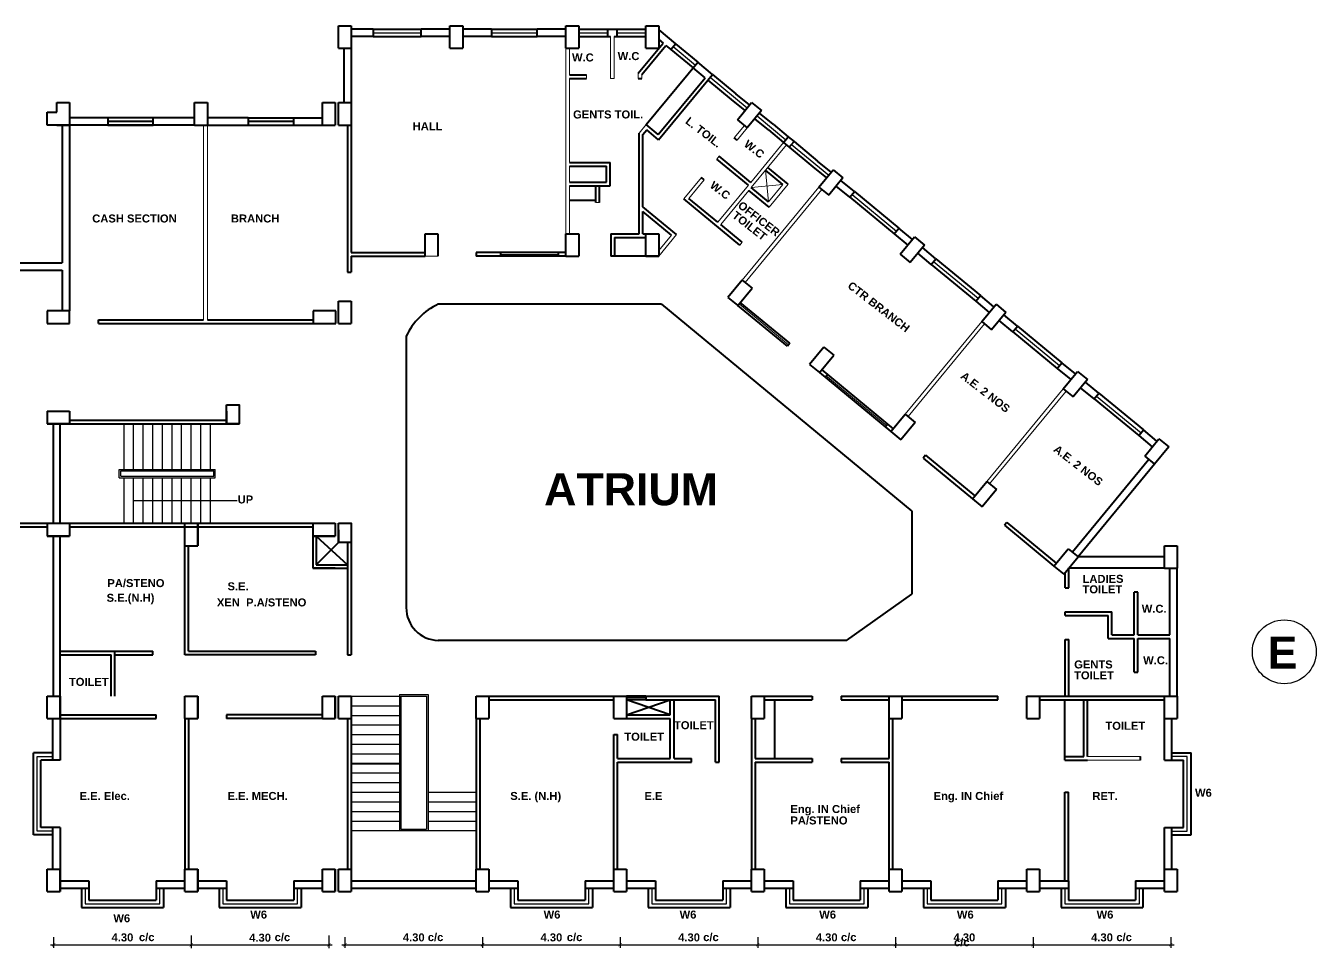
# Model space of a CAD drawing. Header units: inches. Extents: x 1352 to 5457, y 84 to 1168.
# Drawn here: x 2485.85 to 2526.16, y 273.55 to 302.36 of the extents above; entities that cross this region are included whole.
import ezdxf

# ---------------------------------------------------------------- set-up
doc = ezdxf.new("R2010")
doc.units = ezdxf.units.IN
doc.header["$MEASUREMENT"] = 0
doc.header["$PDMODE"] = 35
doc.header["$PDSIZE"] = -0.5
doc.linetypes.add('DASHED2', pattern=[0.375, 0.25, -0.125])
for name, color, linetype, lineweight in [('col', 250, 'Continuous', 40), ('hatch', 250, 'DASHED2', 9), ('text', 250, 'Continuous', 30), ('wall', 7, 'Continuous', 40), ('win', 250, 'Continuous', 30)]:
    doc.layers.add(name, color=color, linetype=linetype, lineweight=lineweight)
doc.styles.get("Standard").update_dxf_attribs({"font": 'arialbd.ttf', "height": 1.5})
doc.dimstyles.get("Standard").update_dxf_attribs({"dimtxt": 0.25, "dimasz": 0.1, "dimexe": 0.1, "dimexo": 0.1, "dimgap": 0.1, "dimtad": 1, "dimzin": 0, "dimdsep": 46, "dimtxsty": 'Standard', "dimblk": 'ARCHTICK', "dimcen": 0.1, "dimdle": 0.1, "dimclrd": 256, "dimadec": 0, "dimazin": 0, "dimtfac": 1, "dimtofl": 0, "dimtmove": 2, "dimatfit": 3, "dimfxl": 1, "dimtolj": 1, "dimtzin": 0, "dimlwd": -1, "dimarcsym": 0})

# ---------------------------------------------------------------- blocks, each defined once
blk = doc.blocks.new('_ArchTick')
at = {"color": 0, "linetype": 'ByBlock', "const_width": 0.15}
blk.add_lwpolyline([(-0.5, -0.5), (0.5, 0.5)], dxfattribs=at)
blk = doc.blocks.new('*D597')
at = {"layer": 'Defpoints', "color": 0, "linetype": 'Continuous', "transparency": 16777216}
for p in [(2486.721, 273.995), (2491.021, 273.995), (2491.021, 273.654)]:
    blk.add_point(p, dxfattribs=at)
at = {"layer": 'text', "color": 0, "linetype": 'Continuous', "lineweight": -2, "transparency": 16777216}
for p, q in [((2486.721, 273.895), (2486.721, 273.554)), ((2491.021, 273.895), (2491.021, 273.554))]:
    blk.add_line(p, q, dxfattribs=at)
at = {"layer": 'text', "linetype": 'Continuous', "transparency": 16777216}
blk.add_line((2486.621, 273.654), (2491.121, 273.654), dxfattribs=at)
at = {"layer": 'text', "linetype": 'Continuous', "transparency": 16777216, "xscale": 0.1, "yscale": 0.1, "zscale": 0.1, "rotation": 180}
blk.add_blockref('_ArchTick', (2486.721, 273.654), dxfattribs=at)
at = {"layer": 'text', "linetype": 'Continuous', "transparency": 16777216, "xscale": 0.1, "yscale": 0.1, "zscale": 0.1}
blk.add_blockref('_ArchTick', (2491.021, 273.654), dxfattribs=at)
at = {"layer": 'text', "color": 0, "linetype": 'Continuous', "transparency": 16777216, "insert": (2488.871, 273.882), "char_height": 0.25, "attachment_point": 5}
blk.add_mtext('\\A1;4.30', dxfattribs=at)
blk = doc.blocks.new('*D598')
at = {"layer": 'Defpoints', "color": 0, "linetype": 'Continuous', "transparency": 16777216}
for p in [(2495.821, 273.995), (2500.121, 273.995), (2500.121, 273.654)]:
    blk.add_point(p, dxfattribs=at)
at = {"layer": 'text', "color": 0, "linetype": 'Continuous', "lineweight": -2, "transparency": 16777216}
for p, q in [((2495.821, 273.895), (2495.821, 273.554)), ((2500.121, 273.895), (2500.121, 273.554))]:
    blk.add_line(p, q, dxfattribs=at)
at = {"layer": 'text', "linetype": 'Continuous', "transparency": 16777216}
blk.add_line((2495.721, 273.654), (2500.221, 273.654), dxfattribs=at)
at = {"layer": 'text', "linetype": 'Continuous', "transparency": 16777216, "xscale": 0.1, "yscale": 0.1, "zscale": 0.1, "rotation": 180}
blk.add_blockref('_ArchTick', (2495.821, 273.654), dxfattribs=at)
at = {"layer": 'text', "linetype": 'Continuous', "transparency": 16777216, "xscale": 0.1, "yscale": 0.1, "zscale": 0.1}
blk.add_blockref('_ArchTick', (2500.121, 273.654), dxfattribs=at)
at = {"layer": 'text', "color": 0, "linetype": 'Continuous', "transparency": 16777216, "insert": (2497.971, 273.882), "char_height": 0.25, "attachment_point": 5}
blk.add_mtext('\\A1;4.30', dxfattribs=at)
blk = doc.blocks.new('*D599')
at = {"layer": 'Defpoints', "color": 0, "linetype": 'Continuous', "transparency": 16777216}
for p in [(2500.121, 273.995), (2504.421, 273.995), (2504.421, 273.654)]:
    blk.add_point(p, dxfattribs=at)
at = {"layer": 'text', "color": 0, "linetype": 'Continuous', "lineweight": -2, "transparency": 16777216}
for p, q in [((2500.121, 273.895), (2500.121, 273.554)), ((2504.421, 273.895), (2504.421, 273.554))]:
    blk.add_line(p, q, dxfattribs=at)
at = {"layer": 'text', "linetype": 'Continuous', "transparency": 16777216}
blk.add_line((2500.021, 273.654), (2504.521, 273.654), dxfattribs=at)
at = {"layer": 'text', "linetype": 'Continuous', "transparency": 16777216, "xscale": 0.1, "yscale": 0.1, "zscale": 0.1, "rotation": 180}
blk.add_blockref('_ArchTick', (2500.121, 273.654), dxfattribs=at)
at = {"layer": 'text', "linetype": 'Continuous', "transparency": 16777216, "xscale": 0.1, "yscale": 0.1, "zscale": 0.1}
blk.add_blockref('_ArchTick', (2504.421, 273.654), dxfattribs=at)
at = {"layer": 'text', "color": 0, "linetype": 'Continuous', "transparency": 16777216, "insert": (2502.271, 273.882), "char_height": 0.25, "attachment_point": 5}
blk.add_mtext('\\A1;4.30', dxfattribs=at)
blk = doc.blocks.new('*D600')
at = {"layer": 'Defpoints', "color": 0, "linetype": 'Continuous', "transparency": 16777216}
for p in [(2504.421, 273.995), (2508.721, 273.995), (2508.721, 273.654)]:
    blk.add_point(p, dxfattribs=at)
at = {"layer": 'text', "color": 0, "linetype": 'Continuous', "lineweight": -2, "transparency": 16777216}
for p, q in [((2504.421, 273.895), (2504.421, 273.554)), ((2508.721, 273.895), (2508.721, 273.554))]:
    blk.add_line(p, q, dxfattribs=at)
at = {"layer": 'text', "linetype": 'Continuous', "transparency": 16777216}
blk.add_line((2504.321, 273.654), (2508.821, 273.654), dxfattribs=at)
at = {"layer": 'text', "linetype": 'Continuous', "transparency": 16777216, "xscale": 0.1, "yscale": 0.1, "zscale": 0.1, "rotation": 180}
blk.add_blockref('_ArchTick', (2504.421, 273.654), dxfattribs=at)
at = {"layer": 'text', "linetype": 'Continuous', "transparency": 16777216, "xscale": 0.1, "yscale": 0.1, "zscale": 0.1}
blk.add_blockref('_ArchTick', (2508.721, 273.654), dxfattribs=at)
at = {"layer": 'text', "color": 0, "linetype": 'Continuous', "transparency": 16777216, "insert": (2506.571, 273.882), "char_height": 0.25, "attachment_point": 5}
blk.add_mtext('\\A1;4.30', dxfattribs=at)
blk = doc.blocks.new('*D601')
at = {"layer": 'Defpoints', "color": 0, "linetype": 'Continuous', "transparency": 16777216}
for p in [(2508.721, 273.995), (2513.021, 273.995), (2513.021, 273.654)]:
    blk.add_point(p, dxfattribs=at)
at = {"layer": 'text', "color": 0, "linetype": 'Continuous', "lineweight": -2, "transparency": 16777216}
for p, q in [((2508.721, 273.895), (2508.721, 273.554)), ((2513.021, 273.895), (2513.021, 273.554))]:
    blk.add_line(p, q, dxfattribs=at)
at = {"layer": 'text', "linetype": 'Continuous', "transparency": 16777216}
blk.add_line((2508.621, 273.654), (2513.121, 273.654), dxfattribs=at)
at = {"layer": 'text', "linetype": 'Continuous', "transparency": 16777216, "xscale": 0.1, "yscale": 0.1, "zscale": 0.1, "rotation": 180}
blk.add_blockref('_ArchTick', (2508.721, 273.654), dxfattribs=at)
at = {"layer": 'text', "linetype": 'Continuous', "transparency": 16777216, "xscale": 0.1, "yscale": 0.1, "zscale": 0.1}
blk.add_blockref('_ArchTick', (2513.021, 273.654), dxfattribs=at)
at = {"layer": 'text', "color": 0, "linetype": 'Continuous', "transparency": 16777216, "insert": (2510.871, 273.882), "char_height": 0.25, "attachment_point": 5}
blk.add_mtext('\\A1;4.30', dxfattribs=at)
blk = doc.blocks.new('*D602')
at = {"layer": 'Defpoints', "color": 0, "linetype": 'Continuous', "transparency": 16777216}
for p in [(2513.021, 273.995), (2517.321, 273.995), (2517.321, 273.654)]:
    blk.add_point(p, dxfattribs=at)
at = {"layer": 'text', "color": 0, "linetype": 'Continuous', "lineweight": -2, "transparency": 16777216}
for p, q in [((2513.021, 273.895), (2513.021, 273.554)), ((2517.321, 273.895), (2517.321, 273.554))]:
    blk.add_line(p, q, dxfattribs=at)
at = {"layer": 'text', "linetype": 'Continuous', "transparency": 16777216}
blk.add_line((2512.921, 273.654), (2517.421, 273.654), dxfattribs=at)
at = {"layer": 'text', "linetype": 'Continuous', "transparency": 16777216, "xscale": 0.1, "yscale": 0.1, "zscale": 0.1, "rotation": 180}
blk.add_blockref('_ArchTick', (2513.021, 273.654), dxfattribs=at)
at = {"layer": 'text', "linetype": 'Continuous', "transparency": 16777216, "xscale": 0.1, "yscale": 0.1, "zscale": 0.1}
blk.add_blockref('_ArchTick', (2517.321, 273.654), dxfattribs=at)
at = {"layer": 'text', "color": 0, "linetype": 'Continuous', "transparency": 16777216, "insert": (2515.171, 273.882), "char_height": 0.25, "attachment_point": 5}
blk.add_mtext('\\A1;4.30', dxfattribs=at)
blk = doc.blocks.new('*D603')
at = {"layer": 'Defpoints', "color": 0, "linetype": 'Continuous', "transparency": 16777216}
for p in [(2517.321, 273.995), (2521.621, 273.995), (2521.621, 273.654)]:
    blk.add_point(p, dxfattribs=at)
at = {"layer": 'text', "color": 0, "linetype": 'Continuous', "lineweight": -2, "transparency": 16777216}
for p, q in [((2517.321, 273.895), (2517.321, 273.554)), ((2521.621, 273.895), (2521.621, 273.554))]:
    blk.add_line(p, q, dxfattribs=at)
at = {"layer": 'text', "linetype": 'Continuous', "transparency": 16777216}
blk.add_line((2517.221, 273.654), (2521.721, 273.654), dxfattribs=at)
at = {"layer": 'text', "linetype": 'Continuous', "transparency": 16777216, "xscale": 0.1, "yscale": 0.1, "zscale": 0.1, "rotation": 180}
blk.add_blockref('_ArchTick', (2517.321, 273.654), dxfattribs=at)
at = {"layer": 'text', "linetype": 'Continuous', "transparency": 16777216, "xscale": 0.1, "yscale": 0.1, "zscale": 0.1}
blk.add_blockref('_ArchTick', (2521.621, 273.654), dxfattribs=at)
at = {"layer": 'text', "color": 0, "linetype": 'Continuous', "transparency": 16777216, "insert": (2519.471, 273.882), "char_height": 0.25, "attachment_point": 5}
blk.add_mtext('\\A1;4.30', dxfattribs=at)
blk = doc.blocks.new('*D604')
at = {"layer": 'Defpoints', "color": 0, "linetype": 'Continuous', "transparency": 16777216}
for p in [(2491.021, 274.042), (2495.321, 274.042), (2495.321, 273.647)]:
    blk.add_point(p, dxfattribs=at)
at = {"layer": 'text', "color": 0, "linetype": 'Continuous', "lineweight": -2, "transparency": 16777216}
for p, q in [((2491.021, 273.942), (2491.021, 273.547)), ((2495.321, 273.942), (2495.321, 273.547))]:
    blk.add_line(p, q, dxfattribs=at)
at = {"layer": 'text', "linetype": 'Continuous', "transparency": 16777216}
blk.add_line((2490.921, 273.647), (2495.421, 273.647), dxfattribs=at)
at = {"layer": 'text', "linetype": 'Continuous', "transparency": 16777216, "xscale": 0.1, "yscale": 0.1, "zscale": 0.1, "rotation": 180}
blk.add_blockref('_ArchTick', (2491.021, 273.647), dxfattribs=at)
at = {"layer": 'text', "linetype": 'Continuous', "transparency": 16777216, "xscale": 0.1, "yscale": 0.1, "zscale": 0.1}
blk.add_blockref('_ArchTick', (2495.321, 273.647), dxfattribs=at)
at = {"layer": 'text', "color": 0, "linetype": 'Continuous', "transparency": 16777216, "insert": (2493.171, 273.874), "char_height": 0.25, "attachment_point": 5}
blk.add_mtext('\\A1;4.30', dxfattribs=at)

msp = doc.modelspace()

# ---------------------------------------------------------------- linework, layer by layer
at = {"layer": 'col'}
for p, q in [((2495.621, 302.361), (2496.021, 302.361)), ((2495.621, 301.661), (2495.621, 302.361)), ((2496.021, 302.361), (2496.021, 301.661)), ((2499.099, 302.361), (2499.499, 302.361)), ((2499.099, 301.661), (2499.099, 302.361)), ((2499.499, 302.361), (2499.499, 301.661)), ((2502.723, 302.36), (2503.123, 302.36)), ((2502.723, 301.66), (2502.723, 302.36)), ((2503.123, 302.36), (2503.123, 301.66)), ((2505.223, 302.361), (2505.623, 302.361)), ((2505.223, 301.661), (2505.223, 302.361)), ((2505.623, 302.361), (2505.623, 301.661)), ((2495.621, 301.661), (2496.021, 301.661)), ((2495.621, 301.661), (2496.021, 301.661)), ((2499.099, 301.661), (2499.499, 301.661)), ((2499.099, 301.661), (2499.499, 301.661)), ((2502.723, 301.66), (2503.123, 301.66)), ((2504.979, 300.882), (2505.757, 301.823)), ((2505.094, 300.84), (2505.845, 301.75)), ((2505.223, 301.661), (2505.623, 301.661)), ((2506.001, 301.621), (2506.148, 301.799)), ((2505.231, 299.274), (2506.842, 301.226)), ((2505.605, 298.966), (2507.07, 300.739)), ((2507.158, 300.666), (2507.305, 300.844)), ((2505.621, 298.804), (2507.158, 300.666)), ((2486.821, 299.961), (2487.221, 299.961)), ((2486.821, 299.661), (2486.821, 299.961)), ((2487.221, 299.961), (2487.221, 299.261)), ((2491.123, 299.961), (2491.523, 299.961)), ((2491.123, 299.261), (2491.123, 299.961)), ((2491.523, 299.961), (2491.523, 299.261)), ((2495.121, 299.961), (2495.521, 299.961)), ((2495.121, 299.261), (2495.121, 299.961)), ((2495.521, 299.961), (2495.521, 299.261)), ((2495.621, 299.961), (2496.021, 299.961)), ((2495.621, 299.261), (2495.621, 299.961)), ((2496.021, 299.961), (2496.021, 295.276)), ((2508.08, 299.426), (2508.525, 299.966)), ((2508.525, 299.966), (2508.834, 299.711)), ((2486.521, 299.261), (2486.521, 299.661)), ((2486.521, 299.661), (2486.821, 299.661)), ((2508.834, 299.711), (2508.388, 299.171)), ((2487.221, 299.261), (2486.521, 299.261)), ((2486.821, 299.261), (2487.221, 299.261)), ((2486.821, 299.261), (2487.221, 299.261)), ((2491.123, 299.261), (2491.523, 299.261)), ((2491.123, 299.261), (2495.121, 299.261)), ((2495.121, 299.261), (2495.521, 299.261)), ((2495.121, 299.261), (2495.521, 299.261)), ((2495.621, 299.261), (2496.021, 299.261)), ((2495.621, 299.261), (2496.021, 299.261)), ((2495.906, 299.261), (2495.906, 294.661)), ((2505.123, 298.963), (2505.247, 299.113)), ((2508.08, 299.426), (2508.388, 299.171)), ((2505.008, 295.861), (2505.008, 299.004)), ((2505.123, 296.71), (2505.123, 298.963)), ((2502.838, 298.091), (2504.108, 298.091)), ((2502.838, 297.976), (2503.993, 297.976)), ((2503.993, 297.476), (2503.993, 297.976)), ((2504.108, 297.361), (2504.108, 298.091)), ((2510.624, 297.325), (2511.07, 297.865)), ((2511.379, 297.611), (2510.933, 297.071)), ((2511.07, 297.865), (2511.379, 297.611)), ((2502.838, 297.476), (2503.993, 297.476)), ((2502.838, 297.361), (2504.108, 297.361)), ((2503.654, 296.841), (2503.654, 297.361)), ((2503.769, 296.841), (2503.769, 297.361)), ((2510.624, 297.325), (2510.933, 297.071)), ((2502.838, 296.911), (2503.654, 296.911)), ((2505.123, 295.861), (2505.123, 296.561)), ((2498.323, 295.861), (2498.723, 295.861)), ((2498.323, 295.161), (2498.323, 295.861)), ((2498.723, 295.861), (2498.723, 295.161)), ((2502.723, 295.861), (2503.123, 295.861)), ((2502.723, 295.161), (2502.723, 295.861)), ((2503.123, 295.861), (2503.123, 295.161)), ((2504.123, 295.861), (2505.008, 295.861)), ((2504.123, 295.861), (2504.123, 295.161)), ((2504.238, 295.746), (2505.223, 295.746)), ((2504.238, 295.746), (2504.238, 295.161)), ((2505.123, 295.861), (2505.623, 295.861)), ((2505.223, 295.161), (2505.223, 295.861)), ((2505.623, 295.861), (2505.623, 295.161)), ((2513.169, 295.225), (2513.615, 295.764)), ((2513.924, 295.51), (2513.478, 294.97)), ((2513.615, 295.764), (2513.924, 295.51)), ((2496.021, 295.276), (2498.323, 295.276)), ((2496.021, 295.161), (2498.323, 295.161)), ((2496.021, 295.161), (2496.021, 294.661)), ((2499.923, 295.276), (2499.923, 295.161)), ((2500.683, 295.276), (2500.683, 295.161)), ((2502.493, 295.161), (2502.493, 295.276)), ((2502.723, 295.161), (2503.123, 295.161)), ((2505.223, 295.161), (2505.623, 295.161)), ((2513.169, 295.225), (2513.478, 294.97)), ((2495.906, 294.661), (2496.021, 294.661)), ((2508.231, 294.419), (2507.787, 293.878)), ((2508.231, 294.419), (2508.54, 294.165)), ((2507.787, 293.878), (2508.096, 293.624)), ((2508.096, 293.624), (2508.54, 294.165)), ((2487.221, 293.461), (2486.521, 293.461)), ((2486.521, 293.461), (2486.521, 293.061)), ((2487.221, 293.061), (2487.221, 293.461)), ((2495.533, 293.461), (2494.833, 293.461)), ((2494.833, 293.461), (2494.833, 293.061)), ((2495.533, 293.061), (2495.533, 293.461)), ((2495.621, 293.761), (2496.021, 293.761)), ((2495.621, 293.061), (2495.621, 293.761)), ((2496.021, 293.761), (2496.021, 293.061)), ((2515.714, 293.124), (2516.16, 293.664)), ((2516.16, 293.664), (2516.469, 293.409)), ((2486.521, 293.061), (2487.221, 293.061)), ((2488.121, 293.061), (2488.121, 293.176)), ((2488.121, 293.176), (2491.408, 293.176)), ((2488.121, 293.061), (2495.533, 293.061)), ((2491.523, 293.176), (2494.833, 293.176)), ((2495.621, 293.061), (2496.021, 293.061)), ((2495.621, 293.061), (2496.021, 293.061)), ((2495.621, 293.061), (2496.021, 293.061)), ((2515.714, 293.124), (2516.023, 292.869)), ((2516.469, 293.409), (2516.023, 292.869)), ((2509.714, 292.444), (2509.641, 292.355)), ((2510.781, 292.324), (2510.336, 291.783)), ((2510.781, 292.324), (2511.09, 292.07)), ((2510.645, 291.529), (2511.09, 292.07)), ((2510.336, 291.783), (2510.645, 291.529)), ((2510.823, 291.383), (2510.896, 291.472)), ((2518.259, 291.023), (2518.705, 291.563)), ((2518.705, 291.563), (2519.013, 291.308)), ((2519.013, 291.308), (2518.568, 290.768)), ((2518.259, 291.023), (2518.568, 290.768)), ((2486.521, 290.325), (2486.521, 289.925)), ((2486.521, 290.325), (2487.221, 290.325)), ((2487.221, 290.325), (2487.221, 289.925)), ((2492.121, 290.325), (2492.121, 289.925)), ((2512.877, 289.687), (2513.323, 290.227)), ((2513.323, 290.227), (2513.631, 289.972)), ((2486.521, 289.925), (2487.221, 289.925)), ((2487.221, 289.925), (2486.521, 289.925)), ((2512.7, 289.833), (2512.773, 289.922)), ((2513.631, 289.972), (2513.186, 289.432)), ((2512.877, 289.687), (2513.186, 289.432)), ((2512.877, 289.687), (2513.186, 289.432)), ((2520.804, 288.922), (2521.25, 289.462)), ((2521.25, 289.462), (2521.558, 289.208)), ((2521.558, 289.208), (2521.113, 288.668)), ((2513.953, 288.948), (2513.88, 288.859)), ((2520.804, 288.922), (2521.113, 288.668)), ((2515.422, 287.586), (2515.868, 288.126)), ((2516.176, 287.871), (2515.731, 287.331)), ((2515.868, 288.126), (2516.176, 287.871)), ((2515.422, 287.586), (2515.731, 287.331)), ((2515.422, 287.586), (2515.731, 287.331)), ((2486.521, 286.82), (2486.521, 286.42)), ((2486.521, 286.82), (2487.221, 286.82)), ((2487.221, 286.82), (2487.221, 286.42)), ((2490.821, 286.82), (2491.221, 286.82)), ((2490.821, 286.12), (2490.821, 286.82)), ((2491.221, 286.12), (2491.221, 286.82)), ((2491.221, 286.82), (2491.221, 286.12)), ((2494.821, 286.82), (2494.821, 286.42)), ((2494.821, 286.82), (2495.521, 286.82)), ((2495.521, 286.82), (2495.521, 286.42)), ((2495.621, 286.62), (2495.621, 286.22)), ((2516.498, 286.847), (2516.425, 286.758)), ((2486.521, 286.42), (2487.221, 286.42)), ((2487.221, 286.42), (2486.521, 286.42)), ((2494.821, 286.42), (2495.521, 286.42)), ((2495.521, 286.42), (2494.821, 286.42)), ((2490.821, 286.12), (2491.221, 286.12)), ((2517.967, 285.485), (2518.413, 286.025)), ((2518.413, 286.025), (2518.721, 285.77)), ((2521.421, 286.12), (2521.821, 286.12)), ((2521.421, 285.42), (2521.421, 286.12)), ((2521.821, 286.12), (2521.821, 285.42)), ((2495.521, 285.42), (2494.821, 285.42)), ((2517.967, 285.485), (2518.276, 285.231)), ((2517.967, 285.485), (2518.276, 285.231)), ((2518.276, 285.231), (2518.721, 285.77)), ((2521.421, 285.42), (2521.821, 285.42)), ((2486.521, 281.42), (2486.921, 281.42)), ((2486.521, 280.72), (2486.521, 281.42)), ((2486.921, 280.72), (2486.921, 281.42)), ((2486.921, 281.42), (2486.921, 280.72)), ((2490.821, 281.42), (2491.221, 281.42)), ((2490.821, 280.72), (2490.821, 281.42)), ((2491.221, 280.72), (2491.221, 281.42)), ((2491.221, 281.42), (2491.221, 280.72)), ((2495.121, 281.42), (2495.521, 281.42)), ((2495.121, 280.72), (2495.121, 281.42)), ((2495.521, 280.72), (2495.521, 281.42)), ((2495.521, 281.42), (2495.521, 280.72)), ((2495.621, 281.42), (2496.021, 281.42)), ((2495.621, 280.72), (2495.621, 281.42)), ((2496.021, 281.42), (2496.021, 280.72)), ((2499.921, 281.42), (2500.321, 281.42)), ((2499.921, 280.72), (2499.921, 281.42)), ((2500.321, 281.42), (2500.321, 280.72)), ((2504.221, 281.42), (2504.621, 281.42)), ((2504.221, 280.72), (2504.221, 281.42)), ((2504.621, 281.42), (2504.621, 280.72)), ((2508.521, 281.42), (2508.921, 281.42)), ((2508.521, 280.72), (2508.521, 281.42)), ((2508.921, 281.42), (2508.921, 280.72)), ((2512.821, 281.42), (2513.221, 281.42)), ((2512.821, 280.72), (2512.821, 281.42)), ((2513.221, 281.42), (2513.221, 280.72)), ((2516.221, 281.305), (2516.221, 281.42)), ((2517.121, 281.42), (2517.521, 281.42)), ((2517.121, 280.72), (2517.121, 281.42)), ((2517.521, 281.42), (2517.521, 280.72)), ((2521.421, 281.42), (2521.821, 281.42)), ((2521.421, 280.72), (2521.421, 281.42)), ((2521.821, 281.42), (2521.821, 280.72)), ((2486.521, 280.72), (2486.921, 280.72)), ((2490.821, 280.72), (2491.221, 280.72)), ((2495.121, 280.72), (2495.521, 280.72)), ((2495.621, 280.72), (2496.021, 280.72)), ((2499.921, 280.72), (2500.321, 280.72)), ((2504.221, 280.72), (2504.621, 280.72)), ((2508.521, 280.72), (2508.921, 280.72)), ((2512.821, 280.72), (2513.221, 280.72)), ((2517.121, 280.72), (2517.521, 280.72)), ((2521.421, 280.72), (2521.821, 280.72)), ((2486.521, 276.02), (2486.921, 276.02)), ((2486.521, 275.32), (2486.521, 276.02)), ((2486.921, 275.32), (2486.921, 276.02)), ((2486.921, 276.02), (2486.921, 275.32)), ((2490.821, 276.02), (2491.221, 276.02)), ((2490.821, 275.32), (2490.821, 276.02)), ((2491.221, 275.32), (2491.221, 276.02)), ((2491.221, 276.02), (2491.221, 275.32)), ((2495.121, 276.02), (2495.521, 276.02)), ((2495.121, 275.32), (2495.121, 276.02)), ((2495.521, 275.32), (2495.521, 276.02)), ((2495.521, 276.02), (2495.521, 275.32)), ((2495.621, 276.02), (2496.021, 276.02)), ((2495.621, 275.32), (2495.621, 276.02)), ((2496.021, 276.02), (2496.021, 275.32)), ((2499.921, 276.02), (2500.321, 276.02)), ((2499.921, 275.32), (2499.921, 276.02)), ((2500.321, 276.02), (2500.321, 275.32)), ((2504.221, 276.02), (2504.621, 276.02)), ((2504.221, 275.32), (2504.221, 276.02)), ((2504.621, 276.02), (2504.621, 275.32)), ((2508.521, 276.02), (2508.921, 276.02)), ((2508.521, 275.32), (2508.521, 276.02)), ((2508.921, 276.02), (2508.921, 275.32)), ((2512.821, 276.02), (2513.221, 276.02)), ((2512.821, 275.32), (2512.821, 276.02)), ((2513.221, 276.02), (2513.221, 275.32)), ((2517.121, 276.02), (2517.521, 276.02)), ((2517.121, 275.32), (2517.121, 276.02)), ((2517.521, 276.02), (2517.521, 275.32)), ((2521.421, 276.02), (2521.821, 276.02)), ((2521.421, 275.32), (2521.421, 276.02)), ((2521.821, 276.02), (2521.821, 275.32)), ((2486.521, 275.32), (2486.921, 275.32)), ((2490.821, 275.32), (2491.221, 275.32)), ((2495.121, 275.32), (2495.521, 275.32)), ((2495.621, 275.32), (2496.021, 275.32)), ((2499.921, 275.32), (2500.321, 275.32)), ((2504.221, 275.32), (2504.621, 275.32)), ((2508.521, 275.32), (2508.921, 275.32)), ((2512.821, 275.32), (2513.221, 275.32)), ((2517.121, 275.32), (2517.521, 275.32)), ((2521.421, 275.32), (2521.821, 275.32))]:
    msp.add_line(p, q, dxfattribs=at)
for points in [[(2492.121, 290.525), (2492.521, 290.525), (2492.521, 289.925), (2492.121, 289.925)], [(2495.621, 286.82), (2496.021, 286.82), (2496.021, 286.22), (2495.621, 286.22)]]:
    msp.add_lwpolyline(points, close=True, dxfattribs=at)
at = {"layer": 'hatch', "linetype": 'ByBlock'}
for p, q in [((2504.114, 302.03), (2504.114, 300.716)), ((2504.229, 302.03), (2504.229, 300.716)), ((2502.723, 301.66), (2502.723, 295.861)), ((2502.838, 301.66), (2502.838, 300.83)), ((2502.838, 300.715), (2502.838, 298.091)), ((2503.364, 300.83), (2503.364, 300.715)), ((2504.114, 300.716), (2504.229, 300.716)), ((2504.979, 300.882), (2504.979, 300.716)), ((2505.094, 300.84), (2505.094, 300.716)), ((2491.408, 299.261), (2491.408, 293.176)), ((2491.523, 299.261), (2491.523, 293.176)), ((2505.008, 299.004), (2505.231, 299.274)), ((2507.984, 298.863), (2508.299, 299.245)), ((2508.073, 298.79), (2508.388, 299.171)), ((2508.5, 297.469), (2509.526, 298.712)), ((2508.515, 297.307), (2509.615, 298.639)), ((2502.838, 297.976), (2502.838, 297.476)), ((2507.434, 298.196), (2507.507, 298.285)), ((2506.406, 296.951), (2506.956, 297.618)), ((2506.568, 296.966), (2507.045, 297.545)), ((2509.056, 296.863), (2508.961, 297.847)), ((2502.838, 297.361), (2502.838, 295.861)), ((2507.472, 296.223), (2508.424, 297.382)), ((2507.561, 296.15), (2508.442, 297.218)), ((2508.231, 294.419), (2510.628, 297.323)), ((2508.32, 294.346), (2510.716, 297.249)), ((2508.515, 297.307), (2509.502, 297.403)), ((2509.056, 296.863), (2509.502, 297.403)), ((2509.072, 296.701), (2509.664, 297.418)), ((2503.654, 296.841), (2503.769, 296.841)), ((2505.623, 295.161), (2506.183, 295.839)), ((2505.623, 295.342), (2506.021, 295.824)), ((2508.159, 295.51), (2508.232, 295.599)), ((2498.323, 295.161), (2498.723, 295.161)), ((2500.683, 295.219), (2502.493, 295.219)), ((2496.021, 293.061), (2496.021, 293.761)), ((2509.677, 292.399), (2508.135, 293.672)), ((2513.323, 290.227), (2515.714, 293.124)), ((2513.412, 290.153), (2515.803, 293.051)), ((2510.859, 291.427), (2512.737, 289.878)), ((2515.868, 288.126), (2518.259, 291.023)), ((2515.957, 288.053), (2518.348, 290.95)), ((2519.021, 279.535), (2520.671, 279.535)), ((2519.021, 279.42), (2520.671, 279.42))]:
    msp.add_line(p, q, dxfattribs=at)
at = {"layer": 'text'}
msp.add_circle((2525.164, 282.807), 0.997, dxfattribs=at)
at = {"layer": 'wall', "linetype": 'Continuous'}
for p, q in [((2496.706, 302.261), (2496.021, 302.261)), ((2496.706, 302.031), (2496.021, 302.031)), ((2496.706, 302.261), (2496.706, 302.031)), ((2496.706, 302.261), (2498.199, 302.261)), ((2496.706, 302.031), (2498.199, 302.031)), ((2498.199, 302.031), (2498.199, 302.261)), ((2499.099, 302.261), (2498.199, 302.261)), ((2499.099, 302.031), (2498.199, 302.031)), ((2500.399, 302.261), (2499.499, 302.261)), ((2500.399, 302.031), (2499.499, 302.031)), ((2500.399, 302.261), (2500.399, 302.031)), ((2500.399, 302.261), (2501.823, 302.261)), ((2500.399, 302.031), (2501.823, 302.03)), ((2501.823, 302.03), (2501.823, 302.26)), ((2502.723, 302.26), (2501.823, 302.26)), ((2502.723, 302.03), (2501.823, 302.03)), ((2503.123, 302.26), (2504.023, 302.26)), ((2503.123, 302.03), (2504.023, 302.03)), ((2504.023, 302.26), (2504.323, 302.261)), ((2504.023, 302.26), (2504.023, 302.03)), ((2504.023, 302.03), (2504.114, 302.03)), ((2504.229, 302.03), (2504.323, 302.03)), ((2504.323, 302.031), (2504.323, 302.261)), ((2504.323, 302.261), (2505.223, 302.261)), ((2504.323, 302.031), (2505.223, 302.031)), ((2505.623, 302.232), (2506.148, 301.799)), ((2505.623, 301.934), (2505.757, 301.823)), ((2495.791, 301.661), (2495.791, 299.961)), ((2496.021, 301.661), (2496.021, 299.961)), ((2505.845, 301.75), (2506.001, 301.621)), ((2506.001, 301.621), (2506.696, 301.048)), ((2506.148, 301.799), (2506.842, 301.226)), ((2507.305, 300.844), (2506.842, 301.226)), ((2502.838, 300.83), (2503.364, 300.83)), ((2502.838, 300.715), (2503.364, 300.715)), ((2504.979, 300.716), (2505.094, 300.716)), ((2507.07, 300.739), (2506.696, 301.048)), ((2507.305, 300.844), (2508.037, 300.239)), ((2507.158, 300.666), (2507.891, 300.062)), ((2507.891, 300.062), (2508.315, 299.711)), ((2508.461, 299.889), (2508.037, 300.239)), ((2509.194, 299.284), (2508.77, 299.634)), ((2486.991, 299.261), (2486.991, 294.961)), ((2491.123, 299.491), (2487.221, 299.491)), ((2491.123, 299.261), (2487.221, 299.261)), ((2487.221, 299.261), (2487.221, 293.461)), ((2488.41, 299.491), (2488.41, 299.279)), ((2488.41, 299.488), (2488.41, 299.258)), ((2488.41, 299.261), (2489.833, 299.261)), ((2489.833, 299.282), (2489.833, 299.491)), ((2489.833, 299.261), (2489.833, 299.491)), ((2492.798, 299.491), (2491.523, 299.491)), ((2492.798, 299.491), (2492.798, 299.279)), ((2492.798, 299.491), (2495.121, 299.491)), ((2492.798, 299.488), (2492.798, 299.258)), ((2492.798, 299.261), (2494.221, 299.261)), ((2494.221, 299.282), (2494.221, 299.491)), ((2494.221, 299.261), (2494.221, 299.491)), ((2505.605, 298.966), (2505.231, 299.274)), ((2505.621, 298.804), (2505.247, 299.113)), ((2509.048, 299.107), (2508.624, 299.457)), ((2509.048, 299.107), (2509.526, 298.712)), ((2509.194, 299.284), (2509.672, 298.889)), ((2508.073, 298.79), (2507.983, 298.864)), ((2509.526, 298.712), (2509.672, 298.889)), ((2509.526, 298.712), (2509.703, 298.566)), ((2509.672, 298.889), (2509.85, 298.743)), ((2509.703, 298.566), (2509.85, 298.743)), ((2509.85, 298.743), (2510.582, 298.138)), ((2509.703, 298.566), (2510.436, 297.961)), ((2508.424, 297.382), (2507.434, 298.196)), ((2508.5, 297.469), (2507.507, 298.285)), ((2509.664, 297.418), (2509.033, 297.937)), ((2510.436, 297.961), (2510.86, 297.611)), ((2511.006, 297.788), (2510.582, 298.138)), ((2507.045, 297.545), (2506.956, 297.618)), ((2509.502, 297.403), (2508.96, 297.848)), ((2511.739, 297.183), (2511.315, 297.533)), ((2508.351, 297.293), (2508.351, 297.294)), ((2509.072, 296.701), (2508.442, 297.218)), ((2509.056, 296.863), (2508.515, 297.307)), ((2511.593, 297.006), (2511.169, 297.356)), ((2511.593, 297.006), (2511.739, 297.183)), ((2511.739, 297.183), (2513.127, 296.037)), ((2506.183, 295.839), (2505.123, 296.71)), ((2508.159, 295.51), (2506.406, 296.951)), ((2507.472, 296.223), (2506.568, 296.966)), ((2511.593, 297.006), (2512.981, 295.86)), ((2506.021, 295.824), (2505.123, 296.561)), ((2508.232, 295.599), (2507.561, 296.15)), ((2512.981, 295.86), (2513.127, 296.037)), ((2513.551, 295.687), (2513.127, 296.037)), ((2512.981, 295.86), (2513.405, 295.51)), ((2502.723, 295.276), (2499.923, 295.276)), ((2502.723, 295.161), (2499.923, 295.161)), ((2505.623, 295.161), (2504.123, 295.161)), ((2514.138, 294.905), (2513.713, 295.255)), ((2514.284, 295.083), (2513.86, 295.433)), ((2514.138, 294.905), (2514.284, 295.083)), ((2514.284, 295.083), (2515.672, 293.937)), ((2486.991, 294.731), (2486.991, 293.461)), ((2514.138, 294.905), (2515.526, 293.759)), ((2515.526, 293.759), (2515.672, 293.937)), ((2516.096, 293.587), (2515.672, 293.937)), ((2505.706, 293.661), (2498.738, 293.661)), ((2505.706, 293.661), (2513.531, 287.202)), ((2509.641, 292.355), (2508.096, 293.624)), ((2509.714, 292.444), (2508.169, 293.713)), ((2515.526, 293.759), (2515.95, 293.409)), ((2516.683, 292.804), (2516.258, 293.155)), ((2516.829, 292.982), (2516.405, 293.332)), ((2497.738, 292.661), (2497.738, 284.161)), ((2516.683, 292.804), (2516.829, 292.982)), ((2516.683, 292.804), (2518.071, 291.659)), ((2516.829, 292.982), (2518.217, 291.836)), ((2510.645, 291.529), (2512.877, 289.687)), ((2510.718, 291.618), (2512.951, 289.775)), ((2518.071, 291.659), (2518.217, 291.836)), ((2518.071, 291.659), (2518.495, 291.308)), ((2518.641, 291.486), (2518.217, 291.836)), ((2519.228, 290.704), (2518.803, 291.054)), ((2519.374, 290.881), (2518.95, 291.231)), ((2519.228, 290.704), (2519.374, 290.881)), ((2519.228, 290.704), (2520.616, 289.558)), ((2519.374, 290.881), (2520.762, 289.735)), ((2486.721, 286.82), (2486.721, 289.925)), ((2486.921, 286.82), (2486.921, 289.925)), ((2487.221, 290.04), (2492.121, 290.04)), ((2487.221, 289.925), (2492.521, 289.925)), ((2520.616, 289.558), (2520.762, 289.735)), ((2520.616, 289.558), (2521.04, 289.208)), ((2521.186, 289.385), (2520.762, 289.735)), ((2513.88, 288.859), (2515.422, 287.586)), ((2513.953, 288.948), (2515.496, 287.675)), ((2520.935, 288.814), (2518.544, 285.917)), ((2521.113, 288.668), (2518.721, 285.77)), ((2513.531, 287.202), (2513.531, 284.602)), ((2482.163, 286.82), (2486.921, 286.82)), ((2482.163, 286.705), (2486.521, 286.705)), ((2487.221, 286.82), (2494.821, 286.82)), ((2487.221, 286.705), (2494.821, 286.705)), ((2516.425, 286.758), (2517.967, 285.485)), ((2516.498, 286.847), (2518.04, 285.574)), ((2486.721, 281.42), (2486.721, 286.42)), ((2486.921, 281.42), (2486.921, 286.42)), ((2494.821, 286.42), (2494.821, 285.42)), ((2494.921, 286.42), (2494.921, 285.52)), ((2494.921, 286.42), (2495.9, 285.52)), ((2495.621, 286.22), (2494.921, 285.52)), ((2495.9, 286.22), (2495.9, 282.71)), ((2496.021, 286.22), (2496.021, 282.71)), ((2490.821, 282.71), (2490.821, 286.12)), ((2490.936, 282.825), (2490.936, 286.12)), ((2494.821, 285.42), (2495.9, 285.42)), ((2494.921, 285.52), (2495.9, 285.52)), ((2521.421, 285.42), (2518.432, 285.42)), ((2518.436, 284.8), (2518.436, 285.425)), ((2521.421, 285.77), (2518.721, 285.77)), ((2521.591, 283.335), (2521.591, 285.42)), ((2521.821, 281.42), (2521.821, 285.42)), ((2518.321, 284.8), (2518.321, 285.286)), ((2511.488, 283.161), (2513.531, 284.602)), ((2518.321, 284.8), (2518.436, 284.8)), ((2520.476, 283.335), (2520.476, 284.67)), ((2520.591, 284.67), (2520.476, 284.67)), ((2520.591, 283.335), (2520.591, 284.67)), ((2518.321, 284.05), (2519.776, 284.05)), ((2518.321, 283.935), (2518.321, 284.05)), ((2518.321, 283.935), (2519.661, 283.935)), ((2519.661, 283.22), (2519.661, 283.935)), ((2519.776, 283.335), (2519.776, 284.05)), ((2511.488, 283.161), (2498.738, 283.161)), ((2518.321, 283.185), (2518.436, 283.185)), ((2518.321, 281.42), (2518.321, 283.185)), ((2518.436, 281.42), (2518.436, 283.185)), ((2519.661, 283.22), (2520.476, 283.22)), ((2519.776, 283.335), (2520.476, 283.335)), ((2520.476, 282.17), (2520.476, 283.22)), ((2520.591, 283.335), (2521.591, 283.335)), ((2520.591, 283.22), (2521.591, 283.22)), ((2520.591, 282.17), (2520.591, 283.22)), ((2521.591, 281.42), (2521.591, 283.22)), ((2486.921, 282.825), (2488.636, 282.825)), ((2486.921, 282.71), (2488.521, 282.71)), ((2488.521, 281.42), (2488.521, 282.71)), ((2488.636, 281.42), (2488.636, 282.825)), ((2488.636, 282.825), (2489.821, 282.825)), ((2488.636, 282.71), (2489.821, 282.71)), ((2489.821, 282.71), (2489.821, 282.825)), ((2494.9, 282.71), (2490.821, 282.71)), ((2490.936, 282.825), (2494.9, 282.825)), ((2494.9, 282.825), (2494.9, 282.71)), ((2495.9, 282.71), (2496.021, 282.71)), ((2520.476, 282.17), (2520.591, 282.17)), ((2500.321, 281.42), (2504.221, 281.42)), ((2505.221, 281.42), (2505.221, 281.305)), ((2505.221, 281.42), (2507.516, 281.42)), ((2507.516, 279.355), (2507.516, 281.42)), ((2508.921, 281.42), (2510.421, 281.42)), ((2510.421, 281.42), (2510.421, 281.305)), ((2511.321, 281.42), (2512.821, 281.42)), ((2511.321, 281.42), (2511.321, 281.305)), ((2513.221, 281.42), (2516.221, 281.42)), ((2517.521, 281.42), (2521.421, 281.42)), ((2500.321, 281.305), (2504.221, 281.305)), ((2504.621, 280.835), (2505.986, 281.305)), ((2505.986, 280.835), (2504.621, 281.305)), ((2505.221, 281.305), (2507.401, 281.305)), ((2505.986, 280.835), (2505.986, 281.305)), ((2506.101, 279.47), (2506.101, 281.305)), ((2507.401, 279.355), (2507.401, 281.305)), ((2508.921, 281.305), (2510.421, 281.305)), ((2509.236, 281.305), (2509.236, 279.47)), ((2511.321, 281.305), (2512.821, 281.305)), ((2513.221, 281.305), (2516.221, 281.305)), ((2517.521, 281.305), (2521.421, 281.305)), ((2518.306, 279.42), (2518.306, 281.305)), ((2518.906, 279.535), (2518.906, 281.305)), ((2519.021, 279.535), (2519.021, 281.305)), ((2486.691, 280.72), (2486.691, 279.42)), ((2486.921, 280.835), (2489.921, 280.835)), ((2486.921, 280.72), (2486.921, 279.42)), ((2486.921, 280.72), (2489.921, 280.72)), ((2489.921, 280.72), (2489.921, 280.835)), ((2490.821, 280.72), (2490.821, 276.02)), ((2490.936, 280.72), (2490.936, 276.02)), ((2492.121, 280.835), (2492.121, 280.72)), ((2495.121, 280.835), (2492.121, 280.835)), ((2495.121, 280.72), (2492.121, 280.72)), ((2495.906, 280.72), (2495.906, 276.02)), ((2496.021, 280.72), (2496.021, 276.02)), ((2499.921, 280.72), (2499.921, 276.02)), ((2500.036, 280.72), (2500.036, 276.02)), ((2504.621, 280.835), (2505.986, 280.835)), ((2504.621, 280.72), (2505.986, 280.72)), ((2505.986, 279.47), (2505.986, 280.72)), ((2508.521, 280.72), (2508.521, 276.02)), ((2508.636, 280.72), (2508.636, 279.47)), ((2512.821, 279.47), (2512.821, 280.72)), ((2512.936, 276.02), (2512.936, 280.72)), ((2521.421, 279.42), (2521.421, 280.72)), ((2521.651, 279.42), (2521.651, 280.72)), ((2504.221, 276.02), (2504.221, 280.22)), ((2504.221, 280.22), (2504.336, 280.22)), ((2504.336, 279.47), (2504.336, 280.22)), ((2504.336, 279.47), (2505.986, 279.47)), ((2504.336, 276.02), (2504.336, 279.355)), ((2504.336, 279.355), (2506.651, 279.355)), ((2506.101, 279.47), (2506.651, 279.47)), ((2506.651, 279.355), (2506.651, 279.47)), ((2507.401, 279.355), (2507.516, 279.355)), ((2507.401, 279.355), (2507.516, 279.355)), ((2508.636, 279.47), (2510.421, 279.47)), ((2508.636, 279.355), (2510.421, 279.355)), ((2508.636, 279.355), (2508.636, 276.02)), ((2510.421, 279.47), (2510.421, 279.355)), ((2511.321, 279.47), (2512.821, 279.47)), ((2511.321, 279.47), (2511.321, 279.355)), ((2511.321, 279.355), (2512.821, 279.355)), ((2512.821, 276.02), (2512.821, 279.355)), ((2518.306, 279.535), (2518.906, 279.535)), ((2518.306, 279.42), (2519.021, 279.42)), ((2520.671, 279.42), (2520.671, 279.535)), ((2496.021, 279.32), (2497.521, 279.32)), ((2518.306, 278.42), (2518.421, 278.42)), ((2518.306, 275.65), (2518.306, 278.42)), ((2518.421, 275.65), (2518.421, 278.42)), ((2486.691, 277.32), (2486.691, 276.02)), ((2486.921, 277.32), (2486.921, 276.02)), ((2521.421, 276.02), (2521.421, 277.32)), ((2521.651, 276.02), (2521.651, 277.32)), ((2486.921, 275.65), (2487.821, 275.65)), ((2486.921, 275.42), (2487.821, 275.42)), ((2489.921, 275.65), (2490.821, 275.65)), ((2489.921, 275.42), (2490.821, 275.42)), ((2491.221, 275.65), (2492.121, 275.65)), ((2491.221, 275.42), (2492.121, 275.42)), ((2494.221, 275.65), (2495.121, 275.65)), ((2494.221, 275.42), (2495.121, 275.42)), ((2496.021, 275.65), (2499.921, 275.65)), ((2496.021, 275.42), (2499.921, 275.42)), ((2500.321, 275.65), (2501.221, 275.65)), ((2500.321, 275.42), (2501.221, 275.42)), ((2503.321, 275.65), (2504.221, 275.65)), ((2503.321, 275.42), (2504.221, 275.42)), ((2504.621, 275.65), (2505.521, 275.65)), ((2504.621, 275.42), (2505.521, 275.42)), ((2507.621, 275.65), (2508.521, 275.65)), ((2507.621, 275.42), (2508.521, 275.42)), ((2508.921, 275.65), (2509.821, 275.65)), ((2508.921, 275.42), (2509.821, 275.42)), ((2511.921, 275.65), (2512.821, 275.65)), ((2511.921, 275.42), (2512.821, 275.42)), ((2513.221, 275.65), (2514.121, 275.65)), ((2513.221, 275.42), (2514.121, 275.42)), ((2516.221, 275.65), (2517.121, 275.65)), ((2516.221, 275.42), (2517.121, 275.42)), ((2517.521, 275.65), (2518.421, 275.65)), ((2517.521, 275.42), (2518.421, 275.42)), ((2520.521, 275.65), (2521.421, 275.65)), ((2520.521, 275.42), (2521.421, 275.42))]:
    msp.add_line(p, q, dxfattribs=at)
at = {"layer": 'wall'}
for p, q in [((2482.163, 294.961), (2486.991, 294.961)), ((2482.163, 294.731), (2486.991, 294.731)), ((2505.221, 281.42), (2504.621, 281.42)), ((2505.221, 281.305), (2504.621, 281.305)), ((2486.091, 277.09), (2486.091, 279.65)), ((2486.691, 279.65), (2486.091, 279.65)), ((2486.321, 277.32), (2486.321, 279.42)), ((2486.921, 279.42), (2486.321, 279.42)), ((2521.421, 279.42), (2522.021, 279.42)), ((2521.651, 279.65), (2522.251, 279.65)), ((2522.021, 277.32), (2522.021, 279.42)), ((2522.251, 277.09), (2522.251, 279.65)), ((2486.691, 277.09), (2486.091, 277.09)), ((2486.921, 277.32), (2486.321, 277.32)), ((2521.421, 277.32), (2522.021, 277.32)), ((2521.651, 277.09), (2522.251, 277.09)), ((2487.591, 275.42), (2487.591, 274.82)), ((2487.821, 275.65), (2487.821, 275.05)), ((2489.921, 275.65), (2489.921, 275.05)), ((2490.151, 275.42), (2490.151, 274.82)), ((2491.891, 275.42), (2491.891, 274.82)), ((2492.121, 275.65), (2492.121, 275.05)), ((2494.221, 275.65), (2494.221, 275.05)), ((2494.451, 275.42), (2494.451, 274.82)), ((2500.991, 275.42), (2500.991, 274.82)), ((2501.221, 275.65), (2501.221, 275.05)), ((2503.321, 275.65), (2503.321, 275.05)), ((2503.551, 275.42), (2503.551, 274.82)), ((2505.291, 275.42), (2505.291, 274.82)), ((2505.521, 275.65), (2505.521, 275.05)), ((2507.621, 275.65), (2507.621, 275.05)), ((2507.851, 275.42), (2507.851, 274.82)), ((2509.591, 275.42), (2509.591, 274.82)), ((2509.821, 275.65), (2509.821, 275.05)), ((2511.921, 275.65), (2511.921, 275.05)), ((2512.151, 275.42), (2512.151, 274.82)), ((2513.891, 275.42), (2513.891, 274.82)), ((2514.121, 275.65), (2514.121, 275.05)), ((2516.221, 275.65), (2516.221, 275.05)), ((2516.451, 275.42), (2516.451, 274.82)), ((2518.191, 275.42), (2518.191, 274.82)), ((2518.421, 275.65), (2518.421, 275.05)), ((2520.521, 275.65), (2520.521, 275.05)), ((2520.751, 275.42), (2520.751, 274.82)), ((2487.821, 275.05), (2489.921, 275.05)), ((2492.121, 275.05), (2494.221, 275.05)), ((2501.221, 275.05), (2503.321, 275.05)), ((2505.521, 275.05), (2507.621, 275.05)), ((2509.821, 275.05), (2511.921, 275.05)), ((2514.121, 275.05), (2516.221, 275.05)), ((2518.421, 275.05), (2520.521, 275.05)), ((2487.591, 274.82), (2490.151, 274.82)), ((2491.891, 274.82), (2494.451, 274.82)), ((2500.991, 274.82), (2503.551, 274.82)), ((2505.291, 274.82), (2507.851, 274.82)), ((2509.591, 274.82), (2512.151, 274.82)), ((2513.891, 274.82), (2516.451, 274.82)), ((2518.191, 274.82), (2520.751, 274.82))]:
    msp.add_line(p, q, dxfattribs=at)
at = {"layer": 'wall', "linetype": 'Continuous'}
for centre, radius, start, end in [((2499.538, 291.862), 1.969, 113.9562, 156.0438), ((2498.751, 284.175), 1.013, 179.2542, 269.2542)]:
    msp.add_arc(centre, radius, start, end, dxfattribs=at)
at = {"layer": 'win'}
for p, q in [((2496.706, 302.144), (2498.199, 302.145)), ((2500.399, 302.144), (2501.823, 302.145)), ((2503.123, 302.145), (2504.023, 302.145)), ((2504.323, 302.146), (2505.223, 302.146)), ((2506.075, 301.71), (2506.769, 301.137)), ((2507.231, 300.755), (2508.388, 299.8)), ((2508.697, 299.545), (2509.599, 298.801)), ((2488.41, 299.392), (2489.833, 299.394)), ((2488.41, 299.374), (2489.833, 299.376)), ((2492.798, 299.392), (2494.221, 299.394)), ((2492.798, 299.374), (2494.221, 299.376)), ((2509.776, 298.654), (2510.933, 297.699)), ((2511.666, 297.095), (2513.054, 295.949)), ((2514.211, 294.994), (2515.599, 293.848)), ((2516.756, 292.893), (2518.144, 291.747)), ((2519.301, 290.792), (2520.689, 289.646)), ((2488.921, 288.505), (2488.921, 289.925)), ((2489.221, 288.505), (2489.221, 289.925)), ((2489.521, 288.505), (2489.521, 289.925)), ((2489.821, 288.505), (2489.821, 289.925)), ((2490.121, 288.505), (2490.121, 289.925)), ((2490.421, 288.505), (2490.421, 289.925)), ((2490.721, 288.505), (2490.721, 289.925)), ((2491.021, 288.505), (2491.021, 289.925)), ((2491.321, 288.505), (2491.321, 289.925)), ((2491.621, 288.505), (2491.621, 289.925)), ((2488.771, 288.24), (2488.771, 288.505)), ((2488.771, 288.505), (2491.771, 288.505)), ((2488.771, 288.505), (2491.771, 288.505)), ((2488.771, 288.24), (2491.771, 288.24)), ((2488.771, 288.24), (2491.771, 288.24)), ((2488.821, 288.29), (2488.821, 288.455)), ((2488.821, 288.455), (2491.721, 288.455)), ((2488.821, 288.29), (2491.721, 288.29)), ((2488.921, 286.82), (2488.921, 288.24)), ((2489.221, 286.82), (2489.221, 288.24)), ((2489.521, 286.82), (2489.521, 288.24)), ((2489.821, 286.82), (2489.821, 288.24)), ((2490.121, 286.82), (2490.121, 288.24)), ((2490.421, 286.82), (2490.421, 288.24)), ((2490.721, 286.82), (2490.721, 288.24)), ((2491.021, 286.82), (2491.021, 288.24)), ((2491.321, 286.82), (2491.321, 288.24)), ((2491.621, 286.82), (2491.621, 288.24)), ((2491.721, 288.29), (2491.721, 288.455)), ((2491.771, 288.24), (2491.771, 288.505)), ((2496.021, 281.42), (2497.521, 281.42)), ((2497.521, 281.47), (2497.521, 277.22)), ((2497.521, 281.47), (2498.421, 281.47)), ((2497.571, 281.42), (2497.571, 277.27)), ((2497.571, 281.42), (2498.371, 281.42)), ((2498.371, 281.42), (2498.371, 277.27)), ((2498.421, 281.47), (2498.421, 277.22)), ((2505.221, 281.363), (2504.621, 281.363)), ((2496.021, 281.12), (2497.521, 281.12)), ((2496.021, 280.82), (2497.521, 280.82)), ((2496.021, 280.52), (2497.521, 280.52)), ((2496.021, 280.22), (2497.521, 280.22)), ((2496.021, 279.92), (2497.521, 279.92)), ((2486.206, 277.205), (2486.206, 279.539)), ((2486.206, 279.539), (2486.691, 279.539)), ((2496.021, 279.62), (2497.521, 279.62)), ((2522.136, 279.539), (2521.651, 279.539)), ((2522.136, 277.205), (2522.136, 279.539)), ((2496.021, 279.02), (2497.521, 279.02)), ((2496.021, 278.72), (2497.521, 278.72)), ((2496.021, 278.42), (2497.521, 278.42)), ((2498.421, 278.42), (2499.921, 278.42)), ((2496.021, 278.12), (2497.521, 278.12)), ((2496.021, 277.82), (2497.521, 277.82)), ((2498.421, 278.12), (2499.921, 278.12)), ((2498.421, 277.82), (2499.921, 277.82)), ((2496.021, 277.52), (2497.521, 277.52)), ((2498.421, 277.52), (2499.921, 277.52)), ((2486.691, 277.205), (2486.206, 277.205)), ((2496.021, 277.22), (2499.921, 277.22)), ((2497.571, 277.27), (2498.371, 277.27)), ((2498.421, 277.22), (2499.921, 277.22)), ((2521.651, 277.205), (2522.136, 277.205)), ((2487.706, 275.42), (2487.706, 274.935)), ((2490.04, 274.935), (2490.04, 275.42)), ((2492.006, 275.42), (2492.006, 274.935)), ((2494.34, 274.935), (2494.34, 275.42)), ((2501.106, 275.42), (2501.106, 274.935)), ((2503.44, 274.935), (2503.44, 275.42)), ((2505.406, 275.42), (2505.406, 274.935)), ((2507.74, 274.935), (2507.74, 275.42)), ((2509.706, 275.42), (2509.706, 274.935)), ((2512.04, 274.935), (2512.04, 275.42)), ((2514.006, 275.42), (2514.006, 274.935)), ((2516.34, 274.935), (2516.34, 275.42)), ((2518.306, 275.42), (2518.306, 274.935)), ((2520.64, 274.935), (2520.64, 275.42)), ((2487.706, 274.935), (2490.04, 274.935)), ((2492.006, 274.935), (2494.34, 274.935)), ((2501.106, 274.935), (2503.44, 274.935)), ((2505.406, 274.935), (2507.74, 274.935)), ((2509.706, 274.935), (2512.04, 274.935)), ((2514.006, 274.935), (2516.34, 274.935)), ((2518.306, 274.935), (2520.64, 274.935))]:
    msp.add_line(p, q, dxfattribs=at)

# ---------------------------------------------------------------- texts
at = {"layer": 'text'}
for s, height, p in [('W.C', 0.25, (2504.342, 301.29)), ('W.C', 0.25, (2502.915, 301.247)), ('GENTS TOIL.', 0.25, (2502.947, 299.467)), ('HALL', 0.25, (2497.937, 299.101)), ('CASH SECTION ', 0.25, (2487.927, 296.217)), ('BRANCH', 0.25, (2492.26, 296.217)), ('ATRIUM', 1, (2502.043, 287.384)), ('UP ', 0.25, (2492.471, 287.44)), ('PA/STENO', 0.25, (2488.4, 284.827)), ('LADIES ', 0.25, (2518.862, 284.96)), ('S.E.(N.H)', 0.25, (2488.376, 284.368)), ('S.E. ', 0.25, (2492.153, 284.726)), ('TOILET ', 0.25, (2518.862, 284.632)), ('XEN  P.A/STENO', 0.25, (2491.822, 284.223)), ('W.C. ', 0.25, (2520.712, 284.025)), ('E', 1, (2524.645, 282.281)), ('W.C. ', 0.25, (2520.757, 282.416)), ('TOILET ', 0.25, (2518.6, 281.946)), ('GENTS ', 0.25, (2518.601, 282.286)), ('TOILET ', 0.25, (2487.2, 281.742)), ('TOILET ', 0.25, (2506.101, 280.388)), ('TOILET ', 0.25, (2519.578, 280.369)), ('TOILET ', 0.25, (2504.548, 280.028)), ('E.E. Elec.', 0.25, (2487.532, 278.178)), ('E.E. MECH.', 0.25, (2492.153, 278.178)), ('S.E. (N.H)', 0.25, (2500.986, 278.178)), ('E.E ', 0.25, (2505.178, 278.178)), ('Eng. IN Chief', 0.25, (2514.21, 278.178)), ('RET.', 0.25, (2519.17, 278.178)), ('W6', 0.25, (2522.377, 278.277)), ('Eng. IN Chief', 0.25, (2509.736, 277.769)), ('PA/STENO', 0.25, (2509.737, 277.412)), ('W6', 0.25, (2488.588, 274.356)), ('W6', 0.25, (2492.864, 274.472)), ('W6', 0.25, (2502.028, 274.472)), ('W6', 0.25, (2506.276, 274.472)), ('W6', 0.25, (2510.637, 274.472)), ('W6', 0.25, (2514.938, 274.472)), ('W6', 0.25, (2519.302, 274.472)), ('c/c', 0.25, (2489.387, 273.767)), ('c/c', 0.25, (2493.625, 273.767)), ('c/c', 0.25, (2498.409, 273.767)), ('c/c', 0.25, (2502.752, 273.767)), ('c/c', 0.25, (2507.012, 273.767)), ('c/c', 0.25, (2511.315, 273.767)), ('c/c', 0.25, (2514.848, 273.609)), ('c/c', 0.25, (2519.919, 273.767))]:
    msp.add_text(s, height=height, dxfattribs=at).set_placement(p)
for s, p in [('L. TOIL.', (2506.434, 299.335)), ('W.C', (2508.263, 298.619)), ('W.C', (2507.198, 297.332)), ('OFFICER', (2508.073, 296.704)), ('TOILET', (2507.896, 296.391)), ('CTR BRANCH', (2511.501, 294.195)), ('A.E. 2 NOS', (2515.029, 291.376)), ('A.E. 2 NOS', (2517.931, 289.087))]:
    msp.add_text(s, height=0.25, rotation=322.2657, dxfattribs=at).set_placement(p)

# ---------------------------------------------------------------- dimensions: what is measured, and where the dimension line sits
at = {"layer": 'text', "linetype": 'Continuous'}
for base, p1, p2, picture, middle in [((2491.021, 273.654), (2486.721, 273.995), (2491.021, 273.995), '*D597', (2488.871, 273.882)), ((2495.321, 273.647), (2491.021, 274.042), (2495.321, 274.042), '*D604', (2493.171, 273.874)), ((2500.121, 273.654), (2495.821, 273.995), (2500.121, 273.995), '*D598', (2497.971, 273.882)), ((2504.421, 273.654), (2500.121, 273.995), (2504.421, 273.995), '*D599', (2502.271, 273.882)), ((2508.721, 273.654), (2504.421, 273.995), (2508.721, 273.995), '*D600', (2506.571, 273.882)), ((2513.021, 273.654), (2508.721, 273.995), (2513.021, 273.995), '*D601', (2510.871, 273.882)), ((2517.321, 273.654), (2513.021, 273.995), (2517.321, 273.995), '*D602', (2515.171, 273.882)), ((2521.621, 273.654), (2517.321, 273.995), (2521.621, 273.995), '*D603', (2519.471, 273.882))]:
    dim = msp.add_linear_dim(base=base, p1=p1, p2=p2, dimstyle='Standard', dxfattribs=at)
    dim.commit()
    dim.dimension.update_dxf_attribs({"geometry": picture, "text_midpoint": middle})

# ---------------------------------------------------------------- leaders
msp.add_leader([(2489.221, 287.53), (2492.454, 287.53)], dimstyle='Standard', override={"dimgap": 0.1, "dimtad": 0}, dxfattribs=at)

doc.saveas('drawing.dxf')
